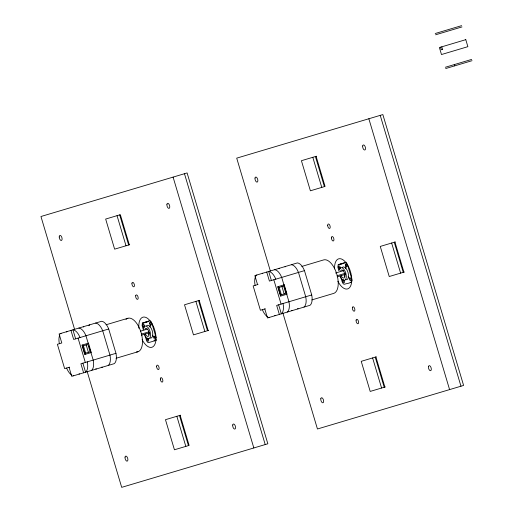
<?xml version="1.0" encoding="UTF-8"?>
<svg xmlns="http://www.w3.org/2000/svg" width="513" height="513" viewBox="0 0 513 513"><rect width="100%" height="100%" fill="white"/><g stroke="black" fill="none" stroke-linecap="round" stroke-linejoin="round"><path stroke-width="0.77" d="M147.827 339.651L148.033 338.433M148.61 334.957L149.039 332.36M149.911 327.07L150.463 323.761M343.588 281.297L343.787 280.079M344.364 276.603L344.794 274M345.672 268.709L346.217 265.407M150.418 321.01L149.591 320.83L142.479 323.062L142.088 325.434L143.351 329.859A6.65 3.245 73.4 0 1 147.84 327.281A6.65 3.245 73.4 0 1 150.091 337.496A6.65 3.245 73.4 0 1 144.365 334.809M156.228 339.407L155.471 340.568M346.198 262.22L338.234 264.702L337.843 267.074L338.888 270.768M148.937 321.029L142.479 323.062M344.351 262.88L344.691 262.669M435.21 33.518L461.61 25.65M435.595 34.794L461.989 26.926M442.693 49.325L441.263 49.748L440.507 47.202M445.284 67.28L471.665 59.412M445.662 68.55L472.05 60.688M316.47 156.215L301.413 160.704L310.391 190.798L325.069 186.418L316.098 156.324M129.693 244.688L114.63 249.151L105.659 219.057L120.343 214.684L129.314 244.778M106.05 324.78L127.917 318.265M301.804 266.427L323.671 259.905A17.48 8.529 73.4 0 1 336.836 274.224A17.48 8.529 73.4 0 1 333.662 293.41L311.795 299.932M199.557 300.297L184.507 304.78L193.478 334.88L208.528 330.391M395.311 241.937L380.261 246.426L389.232 276.52L404.282 272.031M69.043 367.302L71.737 376.33L114.252 363.653A11.645 5.681 73.4 0 0 115.964 353.316L108.711 328.987L73.66 339.439L70.967 330.41M258.052 284.465L253.146 285.927L260.399 310.256L265.304 308.794M264.798 308.941L267.491 317.97L310.006 305.299A11.645 5.681 73.4 0 0 311.718 294.956L304.466 270.633L269.415 281.079L266.728 272.05M338.234 264.702L343.588 263.105M142.223 323.453L144.519 322.773M146.045 322.318L148.34 321.632M340.273 264.413L344.095 263.278M83.215 345.82L87.903 344.422L90.096 351.796L85.414 353.188M278.969 287.46L283.657 286.062L285.856 293.436L281.169 294.834M140.485 331.167L147.141 329.186M335.502 273.031L343.633 270.608M141.357 334.091L148.751 331.885M337.112 275.731L345.243 273.307M141.402 335.181L149.559 332.751M337.156 276.828L345.313 274.397M156.324 340.311L148.699 342.581A3.059 1.494 73.4 0 1 146.397 340.081L145.096 335.701M69.544 367.148L64.638 368.616L57.385 344.287L61.791 342.973L59.104 333.944L101.612 321.273A11.645 5.681 73.4 0 1 108.711 328.987M115.964 353.316L80.913 363.762L83.606 372.791M311.718 294.956L276.667 305.408L279.361 314.431M116.041 358.286L137.901 351.771M180.525 415.197L165.468 419.685L174.439 449.779L189.124 445.406L180.153 415.312M376.279 356.843L361.229 361.332L370.2 391.425L385.25 386.937M345.345 262.476L347.019 263.573M339.452 267.42L340.286 268.331M348.083 276.815L350.353 279.277M143.691 325.781L144.531 326.691A1.571 0.763 73.4 0 0 143.525 324.293A1.571 0.763 73.4 0 0 142.999 326.127A1.571 0.763 73.4 0 0 144.448 326.973M152.329 335.169L154.599 337.637M150.854 321.388L151.893 323.337L156.202 337.984M347.372 264.233L351.783 278.854C353.643 283.394 347.134 283.189 344.46 284.228A3.059 1.494 73.4 0 1 342.158 281.72L340.632 276.61M454.358 64.574L454.736 65.85M441.751 46.83L442.507 49.376M380.229 115.361L460.969 386.206M368.847 118.753L449.587 389.604M394.939 242.046L403.911 272.14M394.273 242.251L403.244 272.345M391.643 243.034L400.615 273.128M375.907 356.952L384.878 387.046M315.424 156.523L324.402 186.642M375.234 357.151L384.205 387.244M312.802 157.305L321.779 187.425M372.611 357.933L381.582 388.027M281.951 286.575L284.151 293.943M279.194 287.395L281.387 294.77M278.008 286.658L280.803 296.033M273.82 279.765L281.073 304.094M270.332 270.935L236.711 158.145L382.852 114.579L463.598 385.423L317.451 428.99L282.913 313.135M271.39 280.489L268.697 271.46A11.645 5.681 73.4 0 1 275.789 279.181M278.636 304.818L281.329 313.847A11.645 5.681 73.4 0 0 283.041 303.504M257.552 284.619L254.858 275.59L297.367 262.913A11.645 5.681 73.4 0 1 304.466 270.633M184.468 173.721L265.215 444.566M173.086 177.113L253.832 447.958M199.185 300.406L208.156 330.5M198.512 300.605L207.483 330.699M195.889 301.387L204.86 331.481M119.67 214.883L128.648 244.996M179.479 415.511L188.451 445.605M117.041 215.665L126.018 245.778M176.85 416.293L185.828 446.387M88.172 343.248L85.947 335.771A11.645 5.681 73.4 0 0 78.848 328.057M89.031 346.134L89.679 348.295M90.108 349.738L93.199 360.1A11.645 5.681 73.4 0 1 91.487 370.444M86.197 344.928L88.39 352.303M83.433 345.756L85.633 353.124M82.253 345.012L85.049 354.393M78.066 338.125L85.318 362.447M74.577 329.295L40.95 216.505L187.098 172.932L267.844 443.783L121.696 487.35L87.159 371.489M75.629 338.849L72.942 329.821A11.645 5.681 73.4 0 1 80.034 337.535M82.882 363.178L85.575 372.201A11.645 5.681 73.4 0 0 87.287 361.864M147.808 338.24A1.571 0.763 73.4 0 1 148.616 340.76A1.571 0.763 73.4 0 1 147.186 340.132A1.571 0.763 73.4 0 1 147.584 338.144M144.91 329.186A4.187 2.046 73.4 0 1 148.193 330.148A4.187 2.046 73.4 0 1 148.712 335.944A4.187 2.046 73.4 0 1 145.339 333.976M154.817 340.76A3.059 1.494 73.4 0 1 153.99 340.581M146.551 325.749A6.65 3.245 73.4 0 1 152.284 330.898A6.65 3.245 73.4 0 1 150.11 338.086M138.869 328.243A15.704 7.663 73.4 0 1 148.494 319.131A15.704 7.663 73.4 0 1 155.33 343.146A15.704 7.663 73.4 0 1 142.088 339.555M96.38 368.982A11.645 5.681 73.4 0 1 95.771 368.885M125.967 319.464A17.48 8.529 73.4 0 1 140.857 331.853A17.48 8.529 73.4 0 1 136.407 351.937M66.523 332.014A11.645 5.681 73.4 0 1 66.985 331.597M79.618 373.977A11.645 5.681 73.4 0 1 79.002 373.887M95.617 323.062A11.645 5.681 73.4 0 1 102.709 330.776L109.962 355.105A11.645 5.681 73.4 0 1 108.249 365.442M83.286 327.012A11.645 5.681 73.4 0 1 83.747 326.601M59.361 343.697A11.645 5.681 73.4 0 1 59.835 334.918M60.611 333.777A11.645 5.681 73.4 0 1 61.073 333.36M73.705 375.74A11.645 5.681 73.4 0 1 73.09 375.644M71.82 375.112A11.645 5.681 73.4 0 1 66.613 368.026M102.382 367.193A11.645 5.681 73.4 0 1 101.766 367.096M88.871 325.749A11.645 5.681 73.4 0 1 89.743 324.812M334.566 268.876A15.704 7.663 73.4 0 1 344.646 261.149A15.704 7.663 73.4 0 1 351.007 285.029A15.704 7.663 73.4 0 1 337.849 281.201M292.141 310.621A11.645 5.681 73.4 0 1 291.525 310.532M274.609 269.703A11.645 5.681 73.4 0 1 281.701 277.418L288.954 301.74A11.645 5.681 73.4 0 1 287.242 312.084M262.278 273.653A11.645 5.681 73.4 0 1 262.739 273.237M275.372 315.623A11.645 5.681 73.4 0 1 274.756 315.527M291.371 264.702A11.645 5.681 73.4 0 1 298.47 272.416L305.722 296.745A11.645 5.681 73.4 0 1 304.004 307.088M279.04 268.658A11.645 5.681 73.4 0 1 279.502 268.241M255.115 285.343A11.645 5.681 73.4 0 1 255.589 276.558M255.949 275.936A11.645 5.681 73.4 0 1 256.827 275M269.46 317.387A11.645 5.681 73.4 0 1 268.85 317.291M267.574 316.758A11.645 5.681 73.4 0 1 262.367 309.666M298.136 308.839A11.645 5.681 73.4 0 1 297.521 308.743M285.042 266.869A11.645 5.681 73.4 0 1 285.504 266.452M343.563 279.886A1.571 0.763 73.4 0 1 344.403 282.31A1.571 0.763 73.4 0 1 343.05 282.015A1.571 0.763 73.4 0 1 343.139 279.79M340.664 270.832A4.187 2.046 73.4 0 1 343.947 271.787A4.187 2.046 73.4 0 1 344.473 277.584A4.187 2.046 73.4 0 1 341.094 275.616M350.578 282.4A3.059 1.494 73.4 0 1 350.174 282.413M339.895 268.927A1.571 0.763 73.4 0 1 338.606 267.113A1.571 0.763 73.4 0 1 339.58 266.132A1.571 0.763 73.4 0 1 340.202 268.613M342.306 267.395A6.65 3.245 73.4 0 1 348.045 272.538A6.65 3.245 73.4 0 1 345.871 279.726M339.151 270.075A6.65 3.245 73.4 0 1 344.191 269.684A6.65 3.245 73.4 0 1 345.672 279.457A6.65 3.245 73.4 0 1 340.119 276.449M465.785 39.661L439.391 47.536L441.481 54.538L467.875 46.67L465.785 39.661M88.467 343.159L81.958 345.102L84.754 354.483L91.263 352.54L88.467 343.159M284.221 284.805L277.713 286.741L280.508 296.123L287.017 294.18L284.221 284.805M153.759 336.727A1.571 0.763 73.4 0 0 154.843 339.144A1.571 0.763 73.4 0 0 155.189 337.035A1.571 0.763 73.4 0 0 153.759 336.727M149.604 323.196A1.571 0.763 73.4 0 0 150.912 325.268A1.571 0.763 73.4 0 0 150.873 322.818A1.571 0.763 73.4 0 0 149.604 323.196M166.937 204.321A2.616 1.276 73.4 0 0 168.732 208.355A2.616 1.276 73.4 0 0 169.316 204.834A2.616 1.276 73.4 0 0 166.937 204.321M59.232 236.993A2.616 1.276 73.4 0 0 61.413 240.443A2.616 1.276 73.4 0 0 61.348 236.365A2.616 1.276 73.4 0 0 59.232 236.993M125.063 457.109A2.616 1.276 73.4 0 0 126.858 461.142A2.616 1.276 73.4 0 0 127.442 457.622A2.616 1.276 73.4 0 0 125.063 457.109M232.729 425.014A2.616 1.276 73.4 0 0 234.524 429.048A2.616 1.276 73.4 0 0 235.108 425.527A2.616 1.276 73.4 0 0 232.729 425.014M131.963 283.247A2.302 1.122 73.4 0 0 133.547 286.799A2.302 1.122 73.4 0 0 134.053 283.702A2.302 1.122 73.4 0 0 131.963 283.247M135.701 295.789A2.302 1.122 73.4 0 0 137.279 299.336A2.302 1.122 73.4 0 0 137.792 296.238A2.302 1.122 73.4 0 0 135.701 295.789M156.6 366.513A2.302 1.122 73.4 0 0 158.517 369.546A2.302 1.122 73.4 0 0 158.459 365.961A2.302 1.122 73.4 0 0 156.6 366.513M160.332 379.056A2.302 1.122 73.4 0 0 162.255 382.089A2.302 1.122 73.4 0 0 162.198 378.498A2.302 1.122 73.4 0 0 160.332 379.056M362.691 145.961A2.616 1.276 73.4 0 0 364.493 149.995A2.616 1.276 73.4 0 0 365.076 146.481A2.616 1.276 73.4 0 0 362.691 145.961M255.025 178.062A2.616 1.276 73.4 0 0 256.827 182.096A2.616 1.276 73.4 0 0 257.411 178.575A2.616 1.276 73.4 0 0 255.025 178.062M320.817 398.748A2.616 1.276 73.4 0 0 322.613 402.782A2.616 1.276 73.4 0 0 323.196 399.268A2.616 1.276 73.4 0 0 320.817 398.748M428.483 366.654A2.616 1.276 73.4 0 0 430.279 370.687A2.616 1.276 73.4 0 0 430.862 367.167A2.616 1.276 73.4 0 0 428.483 366.654M327.679 225.399A2.302 1.122 73.4 0 0 329.603 228.432A2.302 1.122 73.4 0 0 329.545 224.841A2.302 1.122 73.4 0 0 327.679 225.399M331.417 237.936A2.302 1.122 73.4 0 0 333.341 240.969A2.302 1.122 73.4 0 0 333.283 237.384A2.302 1.122 73.4 0 0 331.417 237.936M352.386 307.653A2.302 1.122 73.4 0 0 353.97 311.199A2.302 1.122 73.4 0 0 354.483 308.101A2.302 1.122 73.4 0 0 352.386 307.653M356.125 320.189A2.302 1.122 73.4 0 0 357.708 323.735A2.302 1.122 73.4 0 0 358.221 320.644A2.302 1.122 73.4 0 0 356.125 320.189M349.494 278.713A1.571 0.763 73.4 0 0 350.802 280.784A1.571 0.763 73.4 0 0 350.764 278.335A1.571 0.763 73.4 0 0 349.494 278.713M345.358 264.843A1.571 0.763 73.4 0 0 346.666 266.907A1.571 0.763 73.4 0 0 346.628 264.464A1.571 0.763 73.4 0 0 345.358 264.843"/></g></svg>
